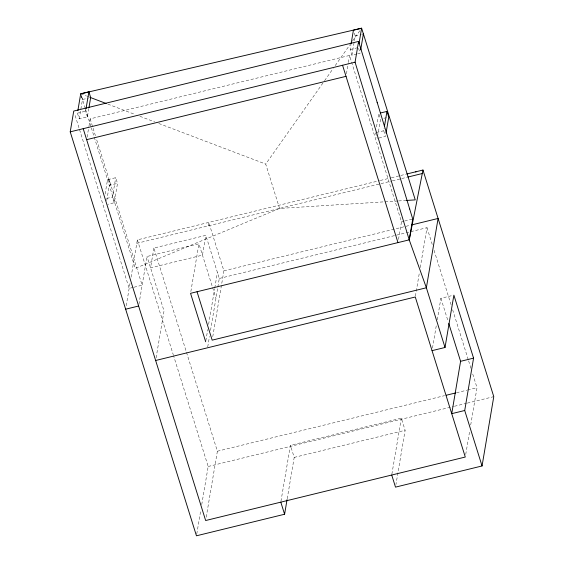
<?xml version="1.0" encoding="UTF-8"?>
<svg xmlns="http://www.w3.org/2000/svg" width="564" height="564" viewBox="0 0 564 564"><rect width="100%" height="100%" fill="white"/><g stroke="black" fill="none" stroke-linecap="round" stroke-linejoin="round"><path stroke-width="0.42" stroke-dasharray="2.82 2.11" d="M88.816 108.45L87.392 116.861L79.207 118.863L77.43 113.174L77.712 111.489M79.207 118.863L82.478 99.518L88.231 98.115M87.392 116.861L85.615 111.171L85.904 109.487M87.11 137.165L88.837 126.667M89.013 125.899L90.155 118.87L349.511 55.455L401.49 221.807L398.269 240.863M105.115 193.995L107.534 179.69L115.719 177.688L117.502 183.385L114.231 202.73L107.682 204.33M106.751 200.523L109.31 185.387L117.502 183.385M114.231 202.73L112.447 197.04L115.719 177.688M126.23 305.73L130.185 282.331M131.067 277.135L137.369 239.876L379.438 180.684M138.92 304.285L147 256.493L198.93 243.796L215.949 298.264M153.894 248.047L150.546 267.837L202.469 255.139L205.818 235.35L153.894 248.047L217.38 451.207L206.093 517.921M156.087 357.879L164.018 310.961L147 256.493M190.843 291.581L198.93 243.796M208.179 225.882L208.765 222.413L223.894 270.833L221.553 284.693M205.825 340.868L207.735 329.573M208.617 324.356L214.637 288.768M214.785 287.908L217.401 272.419M207.721 346.916L209.484 336.489M210.513 330.412L217.697 287.936M217.838 287.076L219.297 278.468L205.818 235.35M212.755 336.68L221.405 285.56M196.751 534.066L200.854 509.807M201.736 504.611L208.179 466.484L173.557 355.701M356.836 54.038L351.929 55.244L350.145 49.547L350.998 44.5M346.458 73.743L348.192 63.253M348.362 62.477L349.511 55.455M351.929 55.244L355.2 35.892L354.185 32.641M280.95 501.283L290.418 445.306L401.342 418.178L405.121 430.283L395.942 484.539M287.21 498.745L294.204 457.404L290.418 445.306M376.505 126.865L378.782 113.406L380.559 119.096L378 134.239M378.923 138.046L385.473 136.439L383.696 130.749L384.119 128.225M415.421 296.128L419.524 271.869M420.258 267.54L427.004 227.68L395.378 235.414M391.874 474.162L401.342 418.178M432.482 348.08L436.402 324.906M437.269 319.76L440.9 298.3L452.257 295.522M465.73 454.436L469.685 431.037M470.707 424.974L477.01 387.715L472.301 372.635M397.754 200.988L279.575 208.426L265.722 164.089L324.067 81.406M324.575 80.687L333.197 68.463M335.227 65.586L349.941 44.739M352.472 41.144L361.101 28.919M279.575 208.426L135.247 268.365L91.354 127.915M355.2 35.892L360.932 34.496M361.75 34.291L363.385 33.889M77.43 113.174L85.615 111.171M350.145 49.547L357.513 47.75M357.654 53.841L360.114 53.242L358.591 48.363M383.83 118.292L386.291 117.693M106.716 198.436L112.447 197.04M376.329 132.554L383.696 130.749M380.291 180.473L390.535 177.97M391.388 177.759L399.918 175.672M400.771 175.467L405.897 174.213M136.777 243.345L391.515 181.051M392.368 180.84L400.912 178.753M401.765 178.541L406.898 177.293M133.217 287.407L129.156 288.401L74.793 114.421M134.028 287.21L142.142 285.222L96.493 139.146M401.49 221.807L403.902 221.215M404.705 221.017L411.939 219.248M223.894 270.833L409.929 225.339M219.297 278.468L394.518 235.625M217.38 451.207L444.559 395.653M456.516 392.727L466.766 390.225M467.619 390.013L477.01 387.715M208.179 466.484L453.59 406.475M454.443 406.263L466.414 403.338M467.267 403.126L493.775 396.647M294.204 457.404L405.121 430.283M398.628 200.939L406.503 200.439M80.701 93.828L86.454 96.014M87.279 96.324L89.746 97.262M107.837 104.128L134.972 114.436M139.907 116.311L154.712 121.93M158.822 123.495L265.722 164.089M80.969 94.639L82.555 99.504L81.491 96.261M108.662 179.415L110.516 185.091M108.577 179.437L110.424 185.112M427.004 227.68L432.236 244.438M434.069 250.303L451.087 304.764M452.659 309.791L468.374 360.065M468.635 360.904L470.989 368.447M440.9 298.3L448.253 321.825M375.504 132.751L377.288 138.441M137.369 239.876L173.296 354.855M90.155 118.87L95.443 135.783M81.463 96.268L85.354 108.704M85.615 109.543L91.093 127.076"/><path stroke-width="0.85" d="M287.062 499.605L284.587 514.248L196.455 535.8L70.225 131.849L73.743 111.059L358.591 41.405L412.742 219.051L409.224 239.848L426.37 287.774L445.024 347.48L432.045 350.653M77.853 110.65L80.701 93.828L88.886 91.826L90.67 97.516L88.957 107.611M86.045 108.648L88.886 91.826M351.146 43.661L353.416 30.202L361.609 28.2L415.259 199.889L406.503 200.439M205.677 341.735L190.547 293.322L409.224 239.848L355.073 62.195L358.591 41.405M359.042 43.343L361.609 28.2L80.701 93.828M360.685 49.872L363.385 33.889M384.408 126.54L386.967 111.404L380.418 113.004M386.044 133.076L388.744 117.093L386.967 111.404M445.024 347.48L453.879 295.127L473.57 358.14L464.715 410.493L482.051 465.963L395.505 487.127L391.726 475.022M448.775 323.503L460.591 361.312L451.736 413.666L464.715 410.493M482.051 465.963L493.775 396.647L422.965 170.039L406.75 174.001M409.224 239.848L422.965 170.039M350.448 44.02L351.464 42.582M70.225 131.849L355.073 62.195M86.637 139.668L346.021 76.344M407.751 177.082L422.274 173.529M411.635 224.923L438.094 218.451L426.37 287.774L212.17 340.148L197.04 291.736M125.645 309.192L138.624 306.019M155.643 360.488L415.28 296.995L465.286 457.037L205.656 520.523L83.204 128.677M460.591 361.312L473.57 358.14M446.265 395.237L455.663 392.939M90.571 97.572L106.194 103.508M377.168 102.359L377.295 102.754M409.556 208.609L409.675 209.004M342.559 65.262L397.972 242.598M280.809 502.143L284.587 514.248M415.802 171.703L415.922 172.098"/></g></svg>
